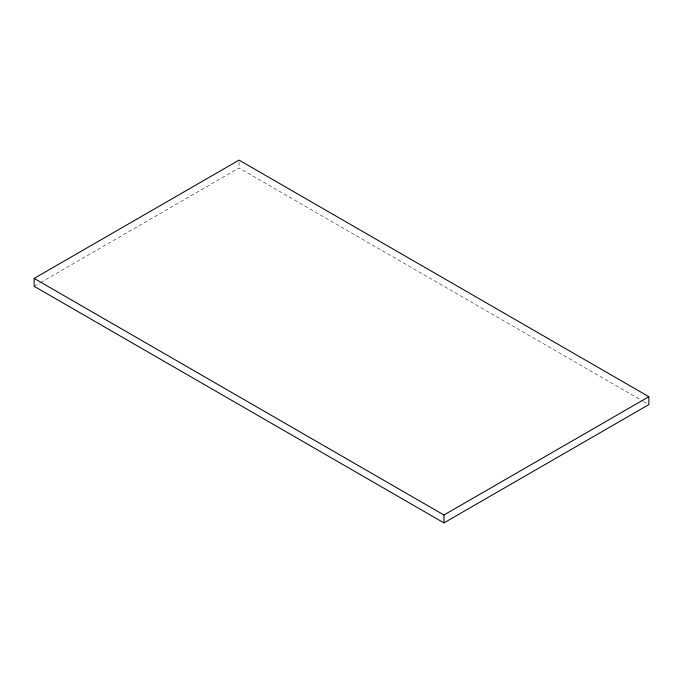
<?xml version="1.0" encoding="UTF-8"?>
<svg xmlns="http://www.w3.org/2000/svg" width="683" height="683" viewBox="0 0 683 683"><rect width="100%" height="100%" fill="white"/><g stroke="black" fill="none" stroke-linecap="round" stroke-linejoin="round"><path stroke-width="0.51" stroke-dasharray="3.42 2.56" d="M34.15 286.297L39.691 283.095M40.613 282.566L239.05 167.992L642.387 400.861M643.309 401.399L648.85 404.592M239.05 162.084L239.05 167.992"/><path stroke-width="1.02" d="M34.15 278.408L239.05 160.112L648.85 396.703L648.85 404.592L443.95 522.888L34.15 286.297L34.15 278.408L443.95 515.008L648.85 396.703M443.95 515.008L443.95 522.888"/></g></svg>
